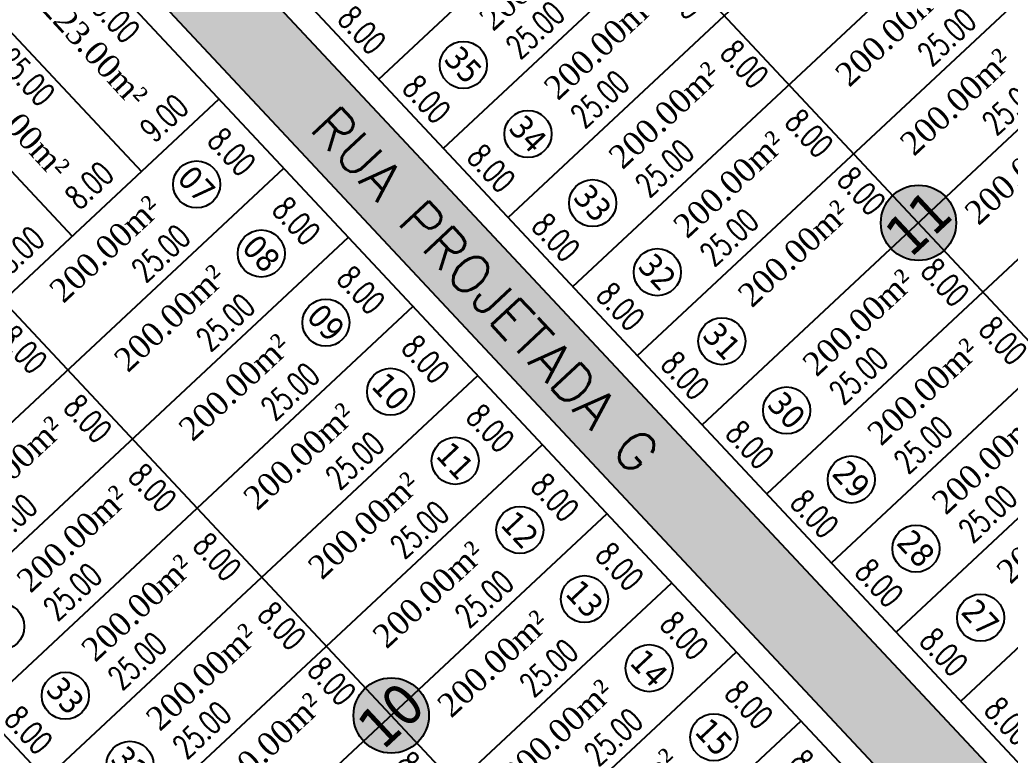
# Model space of a CAD drawing. Header units: metres. Extents: x 437145 to 438174, y 9614495 to 9615043.
# Drawn here: x 437497.6 to 437581.3, y 9614862.6 to 9614924.8 of the extents above; entities that cross this region are included whole.
import ezdxf

# ---------------------------------------------------------------- set-up
doc = ezdxf.new("R2010")
doc.units = ezdxf.units.M
doc.header["$PDMODE"] = 35
doc.header["$PDSIZE"] = 0.1
for name, color, linetype in [('ADUTORA', 90, 'Continuous'), ('COTAS', 10, 'Continuous'), ('Layer3', 1, 'Continuous'), ('M_FIO', 32, 'Continuous'), ('ÁREA', 7, 'Continuous')]:
    doc.layers.add(name, color=color, linetype=linetype)
doc.styles.add('COTAS', font='romans.shx', dxfattribs={"width": 0.7})
doc.styles.add('symplex', font='simplex.shx', dxfattribs={"bigfont": 'bigfont.shx'})
doc.styles.add('tahoma', font='tahoma.ttf')
doc.styles.add('ÁREA', font='times.ttf', dxfattribs={"height": 2})
doc.dimstyles.new('C-75', dxfattribs={"dimtxt": 2, "dimasz": 0.2, "dimexe": 0, "dimexo": 0, "dimgap": 1, "dimtad": 0, "dimzin": 4, "dimdsep": 46, "dimtxsty": 'COTAS', "dimblk1": 'BOL-COT', "dimblk2": 'BOL-COT', "dimsah": 1, "dimcen": 0.1, "dimse1": 1, "dimse2": 1, "dimsd1": 1, "dimsd2": 1, "dimclrd": 8, "dimclre": 256, "dimaunit": 1, "dimadec": 3, "dimazin": 0, "dimtfac": 0.5, "dimtix": 1, "dimtmove": 0, "dimatfit": 3, "dimldrblk": 'BOL-COT', "dimfxl": 1, "dimtolj": 1, "dimtzin": 0, "dimarcsym": 0})

# ---------------------------------------------------------------- blocks, each defined once
blk = doc.blocks.new('*D648')
at = {"layer": 'Defpoints', "color": 0, "transparency": 16777216}
for p in [(2776.274, 1127.715), (2768.274, 1125.555), (2776.274, 1125.555)]:
    blk.add_point(p, dxfattribs=at)
at = {"layer": 'Layer3', "transparency": 16777216, "insert": (2772.274, 1127.715), "char_height": 2, "attachment_point": 5, "rotation": 0.00178, "style": 'COTAS'}
blk.add_mtext('\\A1;8.00', dxfattribs=at)
blk = doc.blocks.new('BOL-COT')
at = {"layer": 'COTAS'}
for p, q in [((-2, 0), (2, 0)), ((0, -3), (0, 3))]:
    blk.add_line(p, q, dxfattribs=at)
blk.add_circle((0, 0), 0.4, dxfattribs=at)
blk = doc.blocks.new('*D650')
at = {"layer": 'Defpoints', "color": 0, "transparency": 16777216}
for p in [(2776.273, 1150.555), (2774.643, 1125.555), (2776.274, 1125.555)]:
    blk.add_point(p, dxfattribs=at)
at = {"layer": 'Layer3', "transparency": 16777216, "insert": (2774.643, 1138.055), "char_height": 2, "attachment_point": 5, "rotation": 270.00204, "style": 'COTAS'}
blk.add_mtext('\\A1;25.00', dxfattribs=at)
blk = doc.blocks.new('*D651')
at = {"layer": 'Defpoints', "color": 0, "transparency": 16777216}
for p in [(2784.274, 1127.716), (2776.274, 1125.555), (2784.274, 1125.555)]:
    blk.add_point(p, dxfattribs=at)
at = {"layer": 'Layer3', "transparency": 16777216, "insert": (2780.274, 1127.715), "char_height": 2, "attachment_point": 5, "rotation": 0.00178, "style": 'COTAS'}
blk.add_mtext('\\A1;8.00', dxfattribs=at)
blk = doc.blocks.new('*D653')
at = {"layer": 'Defpoints', "color": 0, "transparency": 16777216}
for p in [(2784.273, 1150.555), (2782.643, 1125.555), (2784.274, 1125.555)]:
    blk.add_point(p, dxfattribs=at)
at = {"layer": 'Layer3', "transparency": 16777216, "insert": (2782.643, 1138.055), "char_height": 2, "attachment_point": 5, "rotation": 270.00204, "style": 'COTAS'}
blk.add_mtext('\\A1;25.00', dxfattribs=at)
blk = doc.blocks.new('*D654')
at = {"layer": 'Defpoints', "color": 0, "transparency": 16777216}
for p in [(2793.273, 1148.556), (2791.537, 1125.556), (2793.274, 1125.556)]:
    blk.add_point(p, dxfattribs=at)
at = {"layer": 'Layer3', "transparency": 16777216, "insert": (2791.536, 1137.056), "char_height": 2, "attachment_point": 5, "rotation": 270.00204, "style": 'COTAS'}
blk.add_mtext('\\A1;23.00', dxfattribs=at)
blk = doc.blocks.new('*D656')
at = {"layer": 'Defpoints', "color": 0, "transparency": 16777216}
for p in [(2784.274, 1127.556), (2784.274, 1125.555), (2793.274, 1125.556)]:
    blk.add_point(p, dxfattribs=at)
at = {"layer": 'Layer3', "transparency": 16777216, "insert": (2788.774, 1127.556), "char_height": 2, "attachment_point": 5, "rotation": 0.00203, "style": 'COTAS'}
blk.add_mtext('\\A1;9.00', dxfattribs=at)
blk = doc.blocks.new('*D657')
at = {"layer": 'Defpoints', "color": 0, "transparency": 16777216}
for p in [(2793.274, 1125.556), (2790.994, 1117.556), (2793.274, 1117.556)]:
    blk.add_point(p, dxfattribs=at)
at = {"layer": 'Layer3', "transparency": 16777216, "insert": (2790.994, 1121.556), "char_height": 2, "attachment_point": 5, "rotation": 270.00204, "style": 'COTAS'}
blk.add_mtext('\\A1;8.00', dxfattribs=at)
blk = doc.blocks.new('*D658')
at = {"layer": 'Defpoints', "color": 0, "transparency": 16777216}
for p in [(2768.274, 1119.399), (2768.274, 1117.555), (2793.274, 1117.556)]:
    blk.add_point(p, dxfattribs=at)
at = {"layer": 'Layer3', "transparency": 16777216, "insert": (2780.774, 1119.399), "char_height": 2, "attachment_point": 5, "rotation": 0.00204, "style": 'COTAS'}
blk.add_mtext('\\A1;25.00', dxfattribs=at)
blk = doc.blocks.new('*D660')
at = {"layer": 'Defpoints', "color": 0, "transparency": 16777216}
for p in [(2764.177, 1125.377), (2764.177, 1117.377), (2766.708, 1117.377)]:
    blk.add_point(p, dxfattribs=at)
at = {"layer": 'Layer3', "transparency": 16777216, "insert": (2766.708, 1121.377), "char_height": 2, "attachment_point": 5, "rotation": 270.00204, "style": 'COTAS'}
blk.add_mtext('\\A1;8.00', dxfattribs=at)
blk = doc.blocks.new('*D661')
at = {"layer": 'Defpoints', "color": 0, "transparency": 16777216}
for p in [(2768.273, 1119.59), (2743.274, 1117.545), (2768.274, 1117.555)]:
    blk.add_point(p, dxfattribs=at)
at = {"layer": 'Layer3', "transparency": 16777216, "insert": (2755.773, 1119.585), "char_height": 2, "attachment_point": 5, "rotation": 0.02224, "style": 'COTAS'}
blk.add_mtext('\\A1;25.00', dxfattribs=at)
blk = doc.blocks.new('*D662')
at = {"layer": 'Defpoints', "color": 0, "transparency": 16777216}
for p in [(2793.274, 1117.556), (2790.994, 1109.556), (2793.274, 1109.556)]:
    blk.add_point(p, dxfattribs=at)
at = {"layer": 'Layer3', "transparency": 16777216, "insert": (2790.994, 1113.556), "char_height": 2, "attachment_point": 5, "rotation": 270.00204, "style": 'COTAS'}
blk.add_mtext('\\A1;8.00', dxfattribs=at)
blk = doc.blocks.new('*D663')
at = {"layer": 'Defpoints', "color": 0, "transparency": 16777216}
for p in [(2768.274, 1111.399), (2768.274, 1109.555), (2793.274, 1109.556)]:
    blk.add_point(p, dxfattribs=at)
at = {"layer": 'Layer3', "transparency": 16777216, "insert": (2780.774, 1111.399), "char_height": 2, "attachment_point": 5, "rotation": 0.00204, "style": 'COTAS'}
blk.add_mtext('\\A1;25.00', dxfattribs=at)
blk = doc.blocks.new('*D665')
at = {"layer": 'Defpoints', "color": 0, "transparency": 16777216}
for p in [(2764.177, 1117.377), (2764.177, 1109.377), (2766.708, 1109.377)]:
    blk.add_point(p, dxfattribs=at)
at = {"layer": 'Layer3', "transparency": 16777216, "insert": (2766.708, 1113.377), "char_height": 2, "attachment_point": 5, "rotation": 270.00204, "style": 'COTAS'}
blk.add_mtext('\\A1;8.00', dxfattribs=at)
blk = doc.blocks.new('*D666')
at = {"layer": 'Defpoints', "color": 0, "transparency": 16777216}
for p in [(2768.273, 1111.59), (2743.274, 1109.545), (2768.274, 1109.555)]:
    blk.add_point(p, dxfattribs=at)
at = {"layer": 'Layer3', "transparency": 16777216, "insert": (2755.773, 1111.585), "char_height": 2, "attachment_point": 5, "rotation": 0.02224, "style": 'COTAS'}
blk.add_mtext('\\A1;25.00', dxfattribs=at)
blk = doc.blocks.new('*D667')
at = {"layer": 'Defpoints', "color": 0, "transparency": 16777216}
for p in [(2793.274, 1109.556), (2790.995, 1101.556), (2793.274, 1101.556)]:
    blk.add_point(p, dxfattribs=at)
at = {"layer": 'Layer3', "transparency": 16777216, "insert": (2790.995, 1105.556), "char_height": 2, "attachment_point": 5, "rotation": 270.00204, "style": 'COTAS'}
blk.add_mtext('\\A1;8.00', dxfattribs=at)
blk = doc.blocks.new('*D668')
at = {"layer": 'Defpoints', "color": 0, "transparency": 16777216}
for p in [(2768.274, 1103.399), (2768.274, 1101.555), (2793.274, 1101.556)]:
    blk.add_point(p, dxfattribs=at)
at = {"layer": 'Layer3', "transparency": 16777216, "insert": (2780.774, 1103.399), "char_height": 2, "attachment_point": 5, "rotation": 0.00204, "style": 'COTAS'}
blk.add_mtext('\\A1;25.00', dxfattribs=at)
blk = doc.blocks.new('*D670')
at = {"layer": 'Defpoints', "color": 0, "transparency": 16777216}
for p in [(2764.177, 1109.377), (2764.178, 1101.377), (2766.708, 1101.377)]:
    blk.add_point(p, dxfattribs=at)
at = {"layer": 'Layer3', "transparency": 16777216, "insert": (2766.708, 1105.377), "char_height": 2, "attachment_point": 5, "rotation": 270.00204, "style": 'COTAS'}
blk.add_mtext('\\A1;8.00', dxfattribs=at)
blk = doc.blocks.new('*D671')
at = {"layer": 'Defpoints', "color": 0, "transparency": 16777216}
for p in [(2768.274, 1103.59), (2743.274, 1101.545), (2768.274, 1101.555)]:
    blk.add_point(p, dxfattribs=at)
at = {"layer": 'Layer3', "transparency": 16777216, "insert": (2755.774, 1103.585), "char_height": 2, "attachment_point": 5, "rotation": 0.02224, "style": 'COTAS'}
blk.add_mtext('\\A1;25.00', dxfattribs=at)
blk = doc.blocks.new('*D672')
at = {"layer": 'Defpoints', "color": 0, "transparency": 16777216}
for p in [(2793.274, 1101.556), (2790.995, 1093.556), (2793.275, 1093.556)]:
    blk.add_point(p, dxfattribs=at)
at = {"layer": 'Layer3', "transparency": 16777216, "insert": (2790.995, 1097.556), "char_height": 2, "attachment_point": 5, "rotation": 270.00204, "style": 'COTAS'}
blk.add_mtext('\\A1;8.00', dxfattribs=at)
blk = doc.blocks.new('*D673')
at = {"layer": 'Defpoints', "color": 0, "transparency": 16777216}
for p in [(2768.275, 1095.399), (2768.275, 1093.555), (2793.275, 1093.556)]:
    blk.add_point(p, dxfattribs=at)
at = {"layer": 'Layer3', "transparency": 16777216, "insert": (2780.775, 1095.399), "char_height": 2, "attachment_point": 5, "rotation": 0.00204, "style": 'COTAS'}
blk.add_mtext('\\A1;25.00', dxfattribs=at)
blk = doc.blocks.new('*D674')
at = {"layer": 'Defpoints', "color": 0, "transparency": 16777216}
for p in [(2743.274, 1101.554), (2743.275, 1093.554), (2745.067, 1093.554)]:
    blk.add_point(p, dxfattribs=at)
at = {"layer": 'Layer3', "transparency": 16777216, "insert": (2745.067, 1097.554), "char_height": 2, "attachment_point": 5, "rotation": 270.00204, "style": 'COTAS'}
blk.add_mtext('\\A1;8.00', dxfattribs=at)
blk = doc.blocks.new('*D675')
at = {"layer": 'Defpoints', "color": 0, "transparency": 16777216}
for p in [(2764.178, 1101.377), (2764.178, 1093.377), (2766.709, 1093.377)]:
    blk.add_point(p, dxfattribs=at)
at = {"layer": 'Layer3', "transparency": 16777216, "insert": (2766.708, 1097.377), "char_height": 2, "attachment_point": 5, "rotation": 270.00204, "style": 'COTAS'}
blk.add_mtext('\\A1;8.00', dxfattribs=at)
blk = doc.blocks.new('*D676')
at = {"layer": 'Defpoints', "color": 0, "transparency": 16777216}
for p in [(2768.274, 1095.59), (2743.275, 1093.545), (2768.275, 1093.555)]:
    blk.add_point(p, dxfattribs=at)
at = {"layer": 'Layer3', "transparency": 16777216, "insert": (2755.774, 1095.585), "char_height": 2, "attachment_point": 5, "rotation": 0.02224, "style": 'COTAS'}
blk.add_mtext('\\A1;25.00', dxfattribs=at)
blk = doc.blocks.new('*D677')
at = {"layer": 'Defpoints', "color": 0, "transparency": 16777216}
for p in [(2793.275, 1093.556), (2790.995, 1085.556), (2793.275, 1085.556)]:
    blk.add_point(p, dxfattribs=at)
at = {"layer": 'Layer3', "transparency": 16777216, "insert": (2790.995, 1089.556), "char_height": 2, "attachment_point": 5, "rotation": 270.00204, "style": 'COTAS'}
blk.add_mtext('\\A1;8.00', dxfattribs=at)
blk = doc.blocks.new('*D678')
at = {"layer": 'Defpoints', "color": 0, "transparency": 16777216}
for p in [(2768.275, 1087.399), (2768.275, 1085.555), (2793.275, 1085.556)]:
    blk.add_point(p, dxfattribs=at)
at = {"layer": 'Layer3', "transparency": 16777216, "insert": (2780.775, 1087.399), "char_height": 2, "attachment_point": 5, "rotation": 0.00204, "style": 'COTAS'}
blk.add_mtext('\\A1;25.00', dxfattribs=at)
blk = doc.blocks.new('*D680')
at = {"layer": 'Defpoints', "color": 0, "transparency": 16777216}
for p in [(2764.178, 1093.377), (2764.178, 1085.377), (2766.709, 1085.377)]:
    blk.add_point(p, dxfattribs=at)
at = {"layer": 'Layer3', "transparency": 16777216, "insert": (2766.709, 1089.377), "char_height": 2, "attachment_point": 5, "rotation": 270.00204, "style": 'COTAS'}
blk.add_mtext('\\A1;8.00', dxfattribs=at)
blk = doc.blocks.new('*D681')
at = {"layer": 'Defpoints', "color": 0, "transparency": 16777216}
for p in [(2768.274, 1087.59), (2743.275, 1085.545), (2768.275, 1085.555)]:
    blk.add_point(p, dxfattribs=at)
at = {"layer": 'Layer3', "transparency": 16777216, "insert": (2755.774, 1087.585), "char_height": 2, "attachment_point": 5, "rotation": 0.02224, "style": 'COTAS'}
blk.add_mtext('\\A1;25.00', dxfattribs=at)
blk = doc.blocks.new('*D682')
at = {"layer": 'Defpoints', "color": 0, "transparency": 16777216}
for p in [(2793.275, 1085.556), (2790.996, 1077.556), (2793.275, 1077.556)]:
    blk.add_point(p, dxfattribs=at)
at = {"layer": 'Layer3', "transparency": 16777216, "insert": (2790.995, 1081.556), "char_height": 2, "attachment_point": 5, "rotation": 270.00204, "style": 'COTAS'}
blk.add_mtext('\\A1;8.00', dxfattribs=at)
blk = doc.blocks.new('*D683')
at = {"layer": 'Defpoints', "color": 0, "transparency": 16777216}
for p in [(2768.275, 1079.399), (2768.275, 1077.555), (2793.275, 1077.556)]:
    blk.add_point(p, dxfattribs=at)
at = {"layer": 'Layer3', "transparency": 16777216, "insert": (2780.775, 1079.399), "char_height": 2, "attachment_point": 5, "rotation": 0.00204, "style": 'COTAS'}
blk.add_mtext('\\A1;25.00', dxfattribs=at)
blk = doc.blocks.new('*D684')
at = {"layer": 'Defpoints', "color": 0, "transparency": 16777216}
for p in [(2764.073, 1087.07), (2764.073, 1079.07), (2766.604, 1079.07)]:
    blk.add_point(p, dxfattribs=at)
at = {"layer": 'Layer3', "transparency": 16777216, "insert": (2766.604, 1083.07), "char_height": 2, "attachment_point": 5, "rotation": 270.00204, "style": 'COTAS'}
blk.add_mtext('\\A1;8.00', dxfattribs=at)
blk = doc.blocks.new('*D685')
at = {"layer": 'Defpoints', "color": 0, "transparency": 16777216}
for p in [(2793.275, 1077.556), (2790.996, 1069.556), (2793.276, 1069.556)]:
    blk.add_point(p, dxfattribs=at)
at = {"layer": 'Layer3', "transparency": 16777216, "insert": (2790.996, 1073.556), "char_height": 2, "attachment_point": 5, "rotation": 270.00204, "style": 'COTAS'}
blk.add_mtext('\\A1;8.00', dxfattribs=at)
blk = doc.blocks.new('*D686')
at = {"layer": 'Defpoints', "color": 0, "transparency": 16777216}
for p in [(2768.276, 1071.399), (2768.276, 1069.555), (2793.276, 1069.556)]:
    blk.add_point(p, dxfattribs=at)
at = {"layer": 'Layer3', "transparency": 16777216, "insert": (2780.776, 1071.399), "char_height": 2, "attachment_point": 5, "rotation": 0.00204, "style": 'COTAS'}
blk.add_mtext('\\A1;25.00', dxfattribs=at)
blk = doc.blocks.new('*D688')
at = {"layer": 'Defpoints', "color": 0, "transparency": 16777216}
for p in [(2764.05, 1076.185), (2764.051, 1068.185), (2766.581, 1068.185)]:
    blk.add_point(p, dxfattribs=at)
at = {"layer": 'Layer3', "transparency": 16777216, "insert": (2766.581, 1072.185), "char_height": 2, "attachment_point": 5, "rotation": 270.00204, "style": 'COTAS'}
blk.add_mtext('\\A1;8.00', dxfattribs=at)
blk = doc.blocks.new('*D690')
at = {"layer": 'Defpoints', "color": 0, "transparency": 16777216}
for p in [(2793.276, 1069.556), (2790.996, 1061.556), (2793.276, 1061.556)]:
    blk.add_point(p, dxfattribs=at)
at = {"layer": 'Layer3', "transparency": 16777216, "insert": (2790.996, 1065.556), "char_height": 2, "attachment_point": 5, "rotation": 270.00204, "style": 'COTAS'}
blk.add_mtext('\\A1;8.00', dxfattribs=at)
blk = doc.blocks.new('*D691')
at = {"layer": 'Defpoints', "color": 0, "transparency": 16777216}
for p in [(2768.276, 1063.399), (2768.276, 1061.555), (2793.276, 1061.556)]:
    blk.add_point(p, dxfattribs=at)
at = {"layer": 'Layer3', "transparency": 16777216, "insert": (2780.776, 1063.399), "char_height": 2, "attachment_point": 5, "rotation": 0.00204, "style": 'COTAS'}
blk.add_mtext('\\A1;25.00', dxfattribs=at)
blk = doc.blocks.new('*D695')
at = {"layer": 'Defpoints', "color": 0, "transparency": 16777216}
for p in [(2793.276, 1061.556), (2790.996, 1053.556), (2793.276, 1053.556)]:
    blk.add_point(p, dxfattribs=at)
at = {"layer": 'Layer3', "transparency": 16777216, "insert": (2790.996, 1057.556), "char_height": 2, "attachment_point": 5, "rotation": 270.00204, "style": 'COTAS'}
blk.add_mtext('\\A1;8.00', dxfattribs=at)
blk = doc.blocks.new('*D696')
at = {"layer": 'Defpoints', "color": 0, "transparency": 16777216}
for p in [(2768.276, 1055.399), (2768.276, 1053.555), (2793.276, 1053.556)]:
    blk.add_point(p, dxfattribs=at)
at = {"layer": 'Layer3', "transparency": 16777216, "insert": (2780.776, 1055.399), "char_height": 2, "attachment_point": 5, "rotation": 0.00204, "style": 'COTAS'}
blk.add_mtext('\\A1;25.00', dxfattribs=at)
blk = doc.blocks.new('*D700')
at = {"layer": 'Defpoints', "color": 0, "transparency": 16777216}
for p in [(2793.276, 1053.556), (2790.997, 1045.556), (2793.276, 1045.556)]:
    blk.add_point(p, dxfattribs=at)
at = {"layer": 'Layer3', "transparency": 16777216, "insert": (2790.997, 1049.556), "char_height": 2, "attachment_point": 5, "rotation": 270.00204, "style": 'COTAS'}
blk.add_mtext('\\A1;8.00', dxfattribs=at)
blk = doc.blocks.new('*D750')
at = {"layer": 'Defpoints', "color": 0, "transparency": 16777216}
for p in [(2804.274, 1125.556), (2804.274, 1117.556), (2806.066, 1117.556)]:
    blk.add_point(p, dxfattribs=at)
at = {"layer": 'Layer3', "transparency": 16777216, "insert": (2806.066, 1121.556), "char_height": 2, "attachment_point": 5, "rotation": 270.00204, "style": 'COTAS'}
blk.add_mtext('\\A1;8.00', dxfattribs=at)
blk = doc.blocks.new('*D752')
at = {"layer": 'Defpoints', "color": 0, "transparency": 16777216}
for p in [(2829.273, 1119.592), (2804.274, 1117.547), (2829.274, 1117.557)]:
    blk.add_point(p, dxfattribs=at)
at = {"layer": 'Layer3', "transparency": 16777216, "insert": (2816.773, 1119.587), "char_height": 2, "attachment_point": 5, "rotation": 0.02224, "style": 'COTAS'}
blk.add_mtext('\\A1;25.00', dxfattribs=at)
blk = doc.blocks.new('*D755')
at = {"layer": 'Defpoints', "color": 0, "transparency": 16777216}
for p in [(2804.274, 1117.556), (2804.274, 1109.556), (2806.066, 1109.556)]:
    blk.add_point(p, dxfattribs=at)
at = {"layer": 'Layer3', "transparency": 16777216, "insert": (2806.066, 1113.556), "char_height": 2, "attachment_point": 5, "rotation": 270.00204, "style": 'COTAS'}
blk.add_mtext('\\A1;8.00', dxfattribs=at)
blk = doc.blocks.new('*D757')
at = {"layer": 'Defpoints', "color": 0, "transparency": 16777216}
for p in [(2829.273, 1111.592), (2804.274, 1109.547), (2829.274, 1109.557)]:
    blk.add_point(p, dxfattribs=at)
at = {"layer": 'Layer3', "transparency": 16777216, "insert": (2816.773, 1111.587), "char_height": 2, "attachment_point": 5, "rotation": 0.02224, "style": 'COTAS'}
blk.add_mtext('\\A1;25.00', dxfattribs=at)
blk = doc.blocks.new('*D760')
at = {"layer": 'Defpoints', "color": 0, "transparency": 16777216}
for p in [(2804.274, 1109.556), (2804.274, 1101.556), (2806.067, 1101.556)]:
    blk.add_point(p, dxfattribs=at)
at = {"layer": 'Layer3', "transparency": 16777216, "insert": (2806.066, 1105.556), "char_height": 2, "attachment_point": 5, "rotation": 270.00204, "style": 'COTAS'}
blk.add_mtext('\\A1;8.00', dxfattribs=at)
blk = doc.blocks.new('*D761')
at = {"layer": 'Defpoints', "color": 0, "transparency": 16777216}
for p in [(2825.177, 1109.379), (2825.178, 1101.379), (2827.708, 1101.379)]:
    blk.add_point(p, dxfattribs=at)
at = {"layer": 'Layer3', "transparency": 16777216, "insert": (2827.708, 1105.379), "char_height": 2, "attachment_point": 5, "rotation": 270.00204, "style": 'COTAS'}
blk.add_mtext('\\A1;8.00', dxfattribs=at)
blk = doc.blocks.new('*D762')
at = {"layer": 'Defpoints', "color": 0, "transparency": 16777216}
for p in [(2829.274, 1103.592), (2804.274, 1101.547), (2829.274, 1101.557)]:
    blk.add_point(p, dxfattribs=at)
at = {"layer": 'Layer3', "transparency": 16777216, "insert": (2816.774, 1103.587), "char_height": 2, "attachment_point": 5, "rotation": 0.02224, "style": 'COTAS'}
blk.add_mtext('\\A1;25.00', dxfattribs=at)
blk = doc.blocks.new('*D764')
at = {"layer": 'Defpoints', "color": 0, "transparency": 16777216}
for p in [(2829.275, 1095.401), (2829.275, 1093.557), (2854.275, 1093.558)]:
    blk.add_point(p, dxfattribs=at)
at = {"layer": 'Layer3', "transparency": 16777216, "insert": (2841.775, 1095.401), "char_height": 2, "attachment_point": 5, "rotation": 0.00204, "style": 'COTAS'}
blk.add_mtext('\\A1;25.00', dxfattribs=at)
blk = doc.blocks.new('*D765')
at = {"layer": 'Defpoints', "color": 0, "transparency": 16777216}
for p in [(2804.274, 1101.556), (2804.275, 1093.556), (2806.067, 1093.556)]:
    blk.add_point(p, dxfattribs=at)
at = {"layer": 'Layer3', "transparency": 16777216, "insert": (2806.067, 1097.556), "char_height": 2, "attachment_point": 5, "rotation": 270.00204, "style": 'COTAS'}
blk.add_mtext('\\A1;8.00', dxfattribs=at)
blk = doc.blocks.new('*D766')
at = {"layer": 'Defpoints', "color": 0, "transparency": 16777216}
for p in [(2825.178, 1101.379), (2825.178, 1093.379), (2827.709, 1093.379)]:
    blk.add_point(p, dxfattribs=at)
at = {"layer": 'Layer3', "transparency": 16777216, "insert": (2827.708, 1097.379), "char_height": 2, "attachment_point": 5, "rotation": 270.00204, "style": 'COTAS'}
blk.add_mtext('\\A1;8.00', dxfattribs=at)
blk = doc.blocks.new('*D767')
at = {"layer": 'Defpoints', "color": 0, "transparency": 16777216}
for p in [(2829.274, 1095.592), (2804.275, 1093.547), (2829.275, 1093.557)]:
    blk.add_point(p, dxfattribs=at)
at = {"layer": 'Layer3', "transparency": 16777216, "insert": (2816.774, 1095.587), "char_height": 2, "attachment_point": 5, "rotation": 0.02224, "style": 'COTAS'}
blk.add_mtext('\\A1;25.00', dxfattribs=at)
blk = doc.blocks.new('*D769')
at = {"layer": 'Defpoints', "color": 0, "transparency": 16777216}
for p in [(2829.275, 1087.401), (2829.275, 1085.557), (2854.275, 1085.558)]:
    blk.add_point(p, dxfattribs=at)
at = {"layer": 'Layer3', "transparency": 16777216, "insert": (2841.775, 1087.401), "char_height": 2, "attachment_point": 5, "rotation": 0.00204, "style": 'COTAS'}
blk.add_mtext('\\A1;25.00', dxfattribs=at)
blk = doc.blocks.new('*D770')
at = {"layer": 'Defpoints', "color": 0, "transparency": 16777216}
for p in [(2804.275, 1093.556), (2804.275, 1085.556), (2806.067, 1085.556)]:
    blk.add_point(p, dxfattribs=at)
at = {"layer": 'Layer3', "transparency": 16777216, "insert": (2806.067, 1089.556), "char_height": 2, "attachment_point": 5, "rotation": 270.00204, "style": 'COTAS'}
blk.add_mtext('\\A1;8.00', dxfattribs=at)
blk = doc.blocks.new('*D771')
at = {"layer": 'Defpoints', "color": 0, "transparency": 16777216}
for p in [(2825.178, 1093.379), (2825.178, 1085.379), (2827.709, 1085.379)]:
    blk.add_point(p, dxfattribs=at)
at = {"layer": 'Layer3', "transparency": 16777216, "insert": (2827.709, 1089.379), "char_height": 2, "attachment_point": 5, "rotation": 270.00204, "style": 'COTAS'}
blk.add_mtext('\\A1;8.00', dxfattribs=at)
blk = doc.blocks.new('*D772')
at = {"layer": 'Defpoints', "color": 0, "transparency": 16777216}
for p in [(2829.274, 1087.592), (2804.275, 1085.547), (2829.275, 1085.557)]:
    blk.add_point(p, dxfattribs=at)
at = {"layer": 'Layer3', "transparency": 16777216, "insert": (2816.774, 1087.587), "char_height": 2, "attachment_point": 5, "rotation": 0.02224, "style": 'COTAS'}
blk.add_mtext('\\A1;25.00', dxfattribs=at)
blk = doc.blocks.new('*D774')
at = {"layer": 'Defpoints', "color": 0, "transparency": 16777216}
for p in [(2829.275, 1079.401), (2829.275, 1077.557), (2854.275, 1077.558)]:
    blk.add_point(p, dxfattribs=at)
at = {"layer": 'Layer3', "transparency": 16777216, "insert": (2841.775, 1079.401), "char_height": 2, "attachment_point": 5, "rotation": 0.00204, "style": 'COTAS'}
blk.add_mtext('\\A1;25.00', dxfattribs=at)
blk = doc.blocks.new('*D775')
at = {"layer": 'Defpoints', "color": 0, "transparency": 16777216}
for p in [(2825.084, 1086.793), (2825.085, 1078.793), (2827.615, 1078.793)]:
    blk.add_point(p, dxfattribs=at)
at = {"layer": 'Layer3', "transparency": 16777216, "insert": (2827.615, 1082.793), "char_height": 2, "attachment_point": 5, "rotation": 270.00204, "style": 'COTAS'}
blk.add_mtext('\\A1;8.00', dxfattribs=at)
blk = doc.blocks.new('*D777')
at = {"layer": 'Defpoints', "color": 0, "transparency": 16777216}
for p in [(2829.276, 1071.401), (2829.276, 1069.557), (2854.276, 1069.558)]:
    blk.add_point(p, dxfattribs=at)
at = {"layer": 'Layer3', "transparency": 16777216, "insert": (2841.776, 1071.401), "char_height": 2, "attachment_point": 5, "rotation": 0.00204, "style": 'COTAS'}
blk.add_mtext('\\A1;25.00', dxfattribs=at)
blk = doc.blocks.new('*D778')
at = {"layer": 'Defpoints', "color": 0, "transparency": 16777216}
for p in [(2804.275, 1077.556), (2804.276, 1069.556), (2806.068, 1069.556)]:
    blk.add_point(p, dxfattribs=at)
at = {"layer": 'Layer3', "transparency": 16777216, "insert": (2806.068, 1073.556), "char_height": 2, "attachment_point": 5, "rotation": 270.00204, "style": 'COTAS'}
blk.add_mtext('\\A1;8.00', dxfattribs=at)
blk = doc.blocks.new('*D779')
at = {"layer": 'Defpoints', "color": 0, "transparency": 16777216}
for p in [(2824.961, 1076.327), (2824.962, 1068.327), (2827.492, 1068.327)]:
    blk.add_point(p, dxfattribs=at)
at = {"layer": 'Layer3', "transparency": 16777216, "insert": (2827.492, 1072.327), "char_height": 2, "attachment_point": 5, "rotation": 270.00204, "style": 'COTAS'}
blk.add_mtext('\\A1;8.00', dxfattribs=at)
blk = doc.blocks.new('*D780')
at = {"layer": 'Defpoints', "color": 0, "transparency": 16777216}
for p in [(2829.275, 1071.592), (2829.276, 1069.557), (2804.276, 1069.547)]:
    blk.add_point(p, dxfattribs=at)
at = {"layer": 'Layer3', "transparency": 16777216, "insert": (2816.775, 1071.587), "char_height": 2, "attachment_point": 5, "rotation": 0.02224, "style": 'COTAS'}
blk.add_mtext('\\A1;25.00', dxfattribs=at)
blk = doc.blocks.new('*D783')
at = {"layer": 'Defpoints', "color": 0, "transparency": 16777216}
for p in [(2804.276, 1069.556), (2804.276, 1061.556), (2806.068, 1061.556)]:
    blk.add_point(p, dxfattribs=at)
at = {"layer": 'Layer3', "transparency": 16777216, "insert": (2806.068, 1065.556), "char_height": 2, "attachment_point": 5, "rotation": 270.00204, "style": 'COTAS'}
blk.add_mtext('\\A1;8.00', dxfattribs=at)
blk = doc.blocks.new('*D784')
at = {"layer": 'Defpoints', "color": 0, "transparency": 16777216}
for p in [(2825.179, 1069.379), (2825.179, 1061.379), (2827.71, 1061.379)]:
    blk.add_point(p, dxfattribs=at)
at = {"layer": 'Layer3', "transparency": 16777216, "insert": (2827.71, 1065.379), "char_height": 2, "attachment_point": 5, "rotation": 270.00204, "style": 'COTAS'}
blk.add_mtext('\\A1;8.00', dxfattribs=at)
blk = doc.blocks.new('*D785')
at = {"layer": 'Defpoints', "color": 0, "transparency": 16777216}
for p in [(2829.275, 1063.592), (2804.276, 1061.547), (2829.276, 1061.557)]:
    blk.add_point(p, dxfattribs=at)
at = {"layer": 'Layer3', "transparency": 16777216, "insert": (2816.775, 1063.587), "char_height": 2, "attachment_point": 5, "rotation": 0.02224, "style": 'COTAS'}
blk.add_mtext('\\A1;25.00', dxfattribs=at)
blk = doc.blocks.new('*D788')
at = {"layer": 'Defpoints', "color": 0, "transparency": 16777216}
for p in [(2804.276, 1061.556), (2804.276, 1053.556), (2806.068, 1053.556)]:
    blk.add_point(p, dxfattribs=at)
at = {"layer": 'Layer3', "transparency": 16777216, "insert": (2806.068, 1057.556), "char_height": 2, "attachment_point": 5, "rotation": 270.00204, "style": 'COTAS'}
blk.add_mtext('\\A1;8.00', dxfattribs=at)
blk = doc.blocks.new('*D790')
at = {"layer": 'Defpoints', "color": 0, "transparency": 16777216}
for p in [(2829.275, 1055.592), (2804.276, 1053.547), (2829.276, 1053.557)]:
    blk.add_point(p, dxfattribs=at)
at = {"layer": 'Layer3', "transparency": 16777216, "insert": (2816.775, 1055.587), "char_height": 2, "attachment_point": 5, "rotation": 0.02224, "style": 'COTAS'}
blk.add_mtext('\\A1;25.00', dxfattribs=at)
blk = doc.blocks.new('*D793')
at = {"layer": 'Defpoints', "color": 0, "transparency": 16777216}
for p in [(2804.276, 1053.556), (2804.276, 1045.556), (2806.069, 1045.556)]:
    blk.add_point(p, dxfattribs=at)
at = {"layer": 'Layer3', "transparency": 16777216, "insert": (2806.068, 1049.556), "char_height": 2, "attachment_point": 5, "rotation": 270.00204, "style": 'COTAS'}
blk.add_mtext('\\A1;8.00', dxfattribs=at)
blk = doc.blocks.new('*D795')
at = {"layer": 'Defpoints', "color": 0, "transparency": 16777216}
for p in [(2829.276, 1047.592), (2804.276, 1045.547), (2829.276, 1045.557)]:
    blk.add_point(p, dxfattribs=at)
at = {"layer": 'Layer3', "transparency": 16777216, "insert": (2816.776, 1047.587), "char_height": 2, "attachment_point": 5, "rotation": 0.02224, "style": 'COTAS'}
blk.add_mtext('\\A1;25.00', dxfattribs=at)
blk = doc.blocks.new('*D798')
at = {"layer": 'Defpoints', "color": 0, "transparency": 16777216}
for p in [(2804.276, 1045.556), (2804.277, 1037.556), (2806.069, 1037.556)]:
    blk.add_point(p, dxfattribs=at)
at = {"layer": 'Layer3', "transparency": 16777216, "insert": (2806.069, 1041.556), "char_height": 2, "attachment_point": 5, "rotation": 270.00204, "style": 'COTAS'}
blk.add_mtext('\\A1;8.00', dxfattribs=at)
blk = doc.blocks.new('*D800')
at = {"layer": 'Defpoints', "color": 0, "transparency": 16777216}
for p in [(2829.276, 1039.592), (2804.277, 1037.547), (2829.277, 1037.557)]:
    blk.add_point(p, dxfattribs=at)
at = {"layer": 'Layer3', "transparency": 16777216, "insert": (2816.776, 1039.587), "char_height": 2, "attachment_point": 5, "rotation": 0.02224, "style": 'COTAS'}
blk.add_mtext('\\A1;25.00', dxfattribs=at)
blk = doc.blocks.new('*D825')
at = {"layer": 'Defpoints', "color": 0, "transparency": 16777216}
for p in [(2804.275, 1085.565), (2804.275, 1077.565), (2806.067, 1077.565)]:
    blk.add_point(p, dxfattribs=at)
at = {"layer": 'Layer3', "transparency": 16777216, "insert": (2806.067, 1081.565), "char_height": 2, "attachment_point": 5, "rotation": 270.00204, "style": 'COTAS'}
blk.add_mtext('\\A1;8.00', dxfattribs=at)
blk = doc.blocks.new('atutu')
h = blk.add_hatch(color=252)
h.dxf.hatch_style = 1
h.paths.add_polyline_path([(2863.271, 1159.558), (2832.441, 1159.557), (2829.27, 1162.729), (2829.271, 1186.557), (2822.271, 1186.557), (2822.27, 1162.728), (2819.098, 1159.557), (2712.444, 1159.553), (2709.272, 1162.724), (2709.271, 1186.548), (2702.271, 1186.553), (2702.272, 1162.724), (2699.101, 1159.552), (2531.944, 1159.546), (2528.772, 1162.718), (2528.771, 1186.546), (2521.771, 1186.546), (2521.772, 1162.718), (2518.601, 1159.546), (2436.444, 1159.543), (2433.273, 1162.713), (2433.273, 1186.282), (2426.273, 1186.282), (2426.282, 928.758), (2433.282, 928.743), (2433.28, 991.384), (2436.439, 994.543), (2521.437, 994.546), (2521.437, 994.546), (2524.218, 994.546), (2531.218, 994.546), (2534.78, 994.547), (2534.769, 994.547), (2792.107, 994.556), (2795.278, 991.384), (2795.281, 928.756), (2802.281, 928.756), (2802.278, 991.395), (2805.439, 994.556), (2853.118, 994.558), (2856.278, 991.397), (2856.281, 928.758), (2863.271, 928.758)])
h.paths.add_polyline_path([(2612.273, 1149.378), (2612.278, 1004.721), (2609.106, 1001.549), (2561.45, 1001.548), (2558.278, 1004.719), (2558.273, 1149.376), (2561.444, 1152.548), (2609.101, 1152.549)], flags=16)
h.paths.add_polyline_path([(2619.273, 1149.378), (2622.444, 1152.55), (2670.101, 1152.551), (2673.273, 1149.38), (2673.278, 1004.723), (2670.106, 1001.551), (2622.45, 1001.55), (2619.278, 1004.721)], flags=16)
h.paths.add_polyline_path([(2551.273, 1149.376), (2551.278, 1004.719), (2548.106, 1001.547), (2500.45, 1001.545), (2497.278, 1004.717), (2497.273, 1149.374), (2500.444, 1152.545), (2548.101, 1152.547)], flags=16)
h.paths.add_polyline_path([(2680.273, 1149.38), (2683.444, 1152.552), (2731.101, 1152.554), (2734.273, 1149.382), (2734.278, 1004.725), (2731.106, 1001.554), (2683.45, 1001.552), (2680.278, 1004.723)], flags=16)
h.paths.add_polyline_path([(2490.273, 1149.373), (2490.278, 1004.717), (2487.106, 1001.545), (2436.452, 1001.543), (2433.279, 1004.716), (2433.274, 1149.373), (2436.444, 1152.543), (2487.101, 1152.545)], flags=16)
h.paths.add_polyline_path([(2741.273, 1149.382), (2744.444, 1152.554), (2792.101, 1152.556), (2795.273, 1149.384), (2795.278, 1004.727), (2792.106, 1001.556), (2744.45, 1001.554), (2741.278, 1004.725)], flags=16)
h.paths.add_polyline_path([(2802.273, 1149.384), (2805.444, 1152.556), (2853.101, 1152.558), (2856.273, 1149.386), (2856.278, 1004.73), (2853.106, 1001.558), (2805.45, 1001.556), (2802.278, 1004.728)], flags=16)
at = {"layer": 'Layer3'}
h = blk.add_hatch(color=101, dxfattribs=at)
h.dxf.hatch_style = 1
h.set_gradient(color1=(131, 236, 156), color2=(83, 228, 117), one_color=1, tint=0.61)
h.paths.add_polyline_path([(2770.602, 1075.354, 1), (2765.973, 1079.725, 1)])
h = blk.add_hatch(color=101, dxfattribs=at)
h.dxf.hatch_style = 1
h.set_gradient(color1=(131, 236, 156), color2=(83, 228, 117), one_color=1, tint=0.61)
h.paths.add_polyline_path([(2831.602, 1075.357, 1), (2826.973, 1079.727, 1)])
at = {"layer": 'Layer3', "color": 0}
for points in [[(2768.273, 1150.555), (2768.278, 1003.555)], [(2776.273, 1150.555), (2776.274, 1125.555)], [(2784.273, 1150.555), (2784.274, 1125.555)], [(2829.273, 1150.557), (2829.278, 1003.557)], [(2743.278, 1005.554), (2743.273, 1148.554)], [(2793.278, 1005.556), (2793.273, 1148.556)], [(2804.278, 1005.556), (2804.273, 1148.556)], [(2743.274, 1125.554), (2793.274, 1125.556)], [(2743.274, 1117.554), (2793.274, 1117.556)], [(2804.274, 1117.556), (2854.274, 1117.558)], [(2743.274, 1109.554), (2793.274, 1109.556)], [(2804.274, 1109.556), (2854.274, 1109.558)], [(2743.274, 1101.554), (2793.274, 1101.556)], [(2804.274, 1101.556), (2854.274, 1101.558)], [(2743.275, 1093.554), (2793.275, 1093.556)], [(2804.275, 1093.556), (2854.275, 1093.558)], [(2743.275, 1085.554), (2793.275, 1085.556)], [(2804.275, 1085.556), (2854.275, 1085.558)], [(2743.275, 1077.554), (2793.275, 1077.556)], [(2804.275, 1077.556), (2854.275, 1077.558)], [(2743.276, 1069.554), (2793.276, 1069.556)], [(2804.276, 1069.556), (2854.276, 1069.558)], [(2743.276, 1061.554), (2793.276, 1061.556)], [(2804.276, 1061.556), (2854.276, 1061.558)], [(2743.276, 1053.554), (2793.276, 1053.556)], [(2804.276, 1053.556), (2854.276, 1053.558)], [(2804.276, 1045.556), (2854.276, 1045.558)]]:
    blk.add_lwpolyline(points, dxfattribs=at)
for centre, radius in [((2786.944, 1121.576), 1.991), ((2786.944, 1113.576), 1.991), ((2810.313, 1113.559), 1.991), ((2749.314, 1105.566), 1.991), ((2786.944, 1105.576), 1.991), ((2810.314, 1105.568), 1.991), ((2749.314, 1097.566), 1.991), ((2786.945, 1097.576), 1.991), ((2810.314, 1097.568), 1.991), ((2749.314, 1089.566), 1.991), ((2786.945, 1089.576), 1.991), ((2810.314, 1089.568), 1.991), ((2786.945, 1081.576), 1.991), ((2810.314, 1081.577), 1.991), ((2768.288, 1077.54), 3.183), ((2829.288, 1077.542), 3.183), ((2786.945, 1073.576), 1.991), ((2810.315, 1073.568), 1.991), ((2786.946, 1065.576), 1.991), ((2810.315, 1065.568), 1.991), ((2786.946, 1057.576), 1.991), ((2810.315, 1057.568), 1.991), ((2810.316, 1049.568), 1.991)]:
    blk.add_circle(centre, radius, dxfattribs=at)
at = {"layer": 'M_FIO'}
for points in [[(2795.278, 1004.727), (2795.273, 1149.384)], [(2795.278, 1004.727), (2795.273, 1149.384)], [(2802.278, 1004.728), (2802.273, 1149.384)], [(2802.278, 1004.728), (2802.273, 1149.384)]]:
    blk.add_lwpolyline(points, dxfattribs=at)
at = {"layer": 'ADUTORA', "color": 7, "style": 'symplex'}
for s, p in [('AV. CONTORNO LESTE', (2858.101, 1118.543)), ('RUA PROJETADA F', (2737.179, 1118.543)), ('RUA PROJETADA G', (2797.027, 1118.543))]:
    blk.add_text(s, height=3.2843, rotation=270.02567, dxfattribs=at).set_placement(p)
at = {"layer": 'Layer3', "color": 5, "char_height": 2, "attachment_point": 5, "rotation": 270.04973, "style": 'tahoma'}
for s, insert in [('\\A1;07', (2786.944, 1121.576)), ('\\A1;08', (2786.944, 1113.576)), ('\\A1;35', (2810.313, 1113.568)), ('\\A1;09', (2786.944, 1105.576)), ('\\A1;34', (2810.314, 1105.568)), ('\\A1;33', (2749.314, 1097.566)), ('\\A1;33', (2810.314, 1097.568)), ('\\A1;10', (2786.945, 1097.576)), ('\\A1;32', (2749.314, 1089.566)), ('\\A1;11', (2786.945, 1089.576)), ('\\A1;32', (2810.314, 1089.568)), ('\\A1;12', (2786.945, 1081.576)), ('\\A1;31', (2810.314, 1081.577)), ('\\A1;13', (2786.945, 1073.576)), ('\\A1;30', (2810.315, 1073.568)), ('\\A1;14', (2786.946, 1065.576)), ('\\A1;29', (2810.315, 1065.568)), ('\\A1;15', (2786.946, 1057.576)), ('\\A1;28', (2810.315, 1057.568)), ('\\A1;27', (2810.316, 1049.568))]:
    blk.add_mtext(s, dxfattribs=dict(at, insert=insert))
at = {"layer": 'Layer3', "color": 1, "char_height": 3.5, "attachment_point": 5, "rotation": 0.00204, "style": 'tahoma'}
for s, insert in [('\\A1;10', (2768.288, 1077.54)), ('\\A1;11', (2829.288, 1077.542))]:
    blk.add_mtext(s, dxfattribs=dict(at, insert=insert))
at = {"layer": 'ÁREA', "linetype": 'Continuous', "lineweight": -2, "extrusion": (-0.000658808, -0.026227, 0.999656), "style": 'ÁREA'}
for s, p in [('200.00m²', (2748.89, 1210.45, -36.281)), ('223.00m²', (2757.855, 1210.617, -36.285))]:
    blk.add_text(s, height=2, rotation=271, dxfattribs=at).set_placement(p)
at = {"layer": 'ÁREA', "linetype": 'Continuous', "lineweight": -2, "extrusion": (0.026231, -0.000470843, 0.999656), "style": 'ÁREA'}
for p in [(1171.432, -2750.39, 67.628), (1163.087, -2731.79, 67.14), (1163.433, -2750.534, 67.632), (1164.184, -2792.759, 68.74), (1155.088, -2731.934, 67.144), (1155.434, -2750.677, 67.636), (1156.185, -2792.903, 68.744), (1147.09, -2732.078, 67.148), (1147.436, -2750.821, 67.64), (1148.187, -2793.047, 68.748), (1139.091, -2732.222, 67.151), (1139.437, -2750.965, 67.643), (1140.188, -2793.191, 68.752), (1140.534, -2811.934, 69.243), (1131.092, -2732.366, 67.155), (1131.438, -2751.109, 67.647), (1132.189, -2793.335, 68.755), (1132.535, -2812.078, 69.247), (1123.44, -2751.253, 67.651), (1124.19, -2793.479, 68.759), (1124.536, -2812.222, 69.251), (1115.441, -2751.396, 67.655), (1116.192, -2793.622, 68.763), (1107.442, -2751.54, 67.658), (1108.193, -2793.766, 68.767), (1100.194, -2793.91, 68.77)]:
    blk.add_text('200.00m²', height=2, rotation=271, dxfattribs=at).set_placement(p)
at = {"layer": 'Layer3', "color": 0}
for p1, p2, distance, picture, middle in [((2776.273, 1150.555), (2776.274, 1125.555), -1.63, '*D650', (2774.643, 1138.055)), ((2784.273, 1150.555), (2784.274, 1125.555), -1.63, '*D653', (2782.643, 1138.055)), ((2793.273, 1148.556), (2793.274, 1125.556), -1.737, '*D654', (2791.536, 1137.056)), ((2768.274, 1125.555), (2776.274, 1125.555), 2.16, '*D648', (2772.274, 1127.715)), ((2776.274, 1125.555), (2784.274, 1125.555), 2.16, '*D651', (2780.274, 1127.715)), ((2793.274, 1125.556), (2784.274, 1125.555), -2, '*D656', (2788.774, 1127.556)), ((2793.274, 1125.556), (2793.274, 1117.556), -2.28, '*D657', (2790.994, 1121.556)), ((2804.274, 1125.556), (2804.274, 1117.556), 1.792, '*D750', (2806.066, 1121.556)), ((2743.274, 1117.545), (2768.274, 1117.555), 2.035, '*D661', (2755.773, 1119.585)), ((2793.274, 1117.556), (2768.274, 1117.555), -1.844, '*D658', (2780.774, 1119.399)), ((2804.274, 1117.547), (2829.274, 1117.557), 2.035, '*D752', (2816.773, 1119.587)), ((2793.274, 1117.556), (2793.274, 1109.556), -2.28, '*D662', (2790.994, 1113.556)), ((2804.274, 1117.556), (2804.274, 1109.556), 1.792, '*D755', (2806.066, 1113.556)), ((2743.274, 1109.545), (2768.274, 1109.555), 2.035, '*D666', (2755.773, 1111.585)), ((2793.274, 1109.556), (2768.274, 1109.555), -1.844, '*D663', (2780.774, 1111.399)), ((2804.274, 1109.547), (2829.274, 1109.557), 2.035, '*D757', (2816.773, 1111.587)), ((2793.274, 1109.556), (2793.274, 1101.556), -2.28, '*D667', (2790.995, 1105.556)), ((2804.274, 1109.556), (2804.274, 1101.556), 1.792, '*D760', (2806.066, 1105.556)), ((2743.274, 1101.545), (2768.274, 1101.555), 2.035, '*D671', (2755.774, 1103.585)), ((2793.274, 1101.556), (2768.274, 1101.555), -1.844, '*D668', (2780.774, 1103.399)), ((2804.274, 1101.547), (2829.274, 1101.557), 2.035, '*D762', (2816.774, 1103.587)), ((2743.274, 1101.554), (2743.275, 1093.554), 1.792, '*D674', (2745.067, 1097.554)), ((2793.274, 1101.556), (2793.275, 1093.556), -2.28, '*D672', (2790.995, 1097.556)), ((2804.274, 1101.556), (2804.275, 1093.556), 1.792, '*D765', (2806.067, 1097.556)), ((2743.275, 1093.545), (2768.275, 1093.555), 2.035, '*D676', (2755.774, 1095.585)), ((2793.275, 1093.556), (2768.275, 1093.555), -1.844, '*D673', (2780.775, 1095.399)), ((2804.275, 1093.547), (2829.275, 1093.557), 2.035, '*D767', (2816.774, 1095.587)), ((2854.275, 1093.558), (2829.275, 1093.557), -1.844, '*D764', (2841.775, 1095.401)), ((2793.275, 1093.556), (2793.275, 1085.556), -2.28, '*D677', (2790.995, 1089.556)), ((2804.275, 1093.556), (2804.275, 1085.556), 1.792, '*D770', (2806.067, 1089.556)), ((2743.275, 1085.545), (2768.275, 1085.555), 2.035, '*D681', (2755.774, 1087.585)), ((2804.275, 1085.547), (2829.275, 1085.557), 2.035, '*D772', (2816.774, 1087.587)), ((2793.275, 1085.556), (2768.275, 1085.555), -1.844, '*D678', (2780.775, 1087.399)), ((2854.275, 1085.558), (2829.275, 1085.557), -1.844, '*D769', (2841.775, 1087.401)), ((2793.275, 1085.556), (2793.275, 1077.556), -2.28, '*D682', (2790.995, 1081.556)), ((2804.275, 1085.565), (2804.275, 1077.565), 1.792, '*D825', (2806.067, 1081.565)), ((2793.275, 1077.556), (2768.275, 1077.555), -1.844, '*D683', (2780.775, 1079.399)), ((2854.275, 1077.558), (2829.275, 1077.557), -1.844, '*D774', (2841.775, 1079.401)), ((2793.275, 1077.556), (2793.276, 1069.556), -2.28, '*D685', (2790.996, 1073.556)), ((2804.275, 1077.556), (2804.276, 1069.556), 1.792, '*D778', (2806.068, 1073.556)), ((2804.276, 1069.547), (2829.276, 1069.557), 2.035, '*D780', (2816.775, 1071.587)), ((2793.276, 1069.556), (2768.276, 1069.555), -1.844, '*D686', (2780.776, 1071.399)), ((2854.276, 1069.558), (2829.276, 1069.557), -1.844, '*D777', (2841.776, 1071.401)), ((2793.276, 1069.556), (2793.276, 1061.556), -2.28, '*D690', (2790.996, 1065.556)), ((2804.276, 1069.556), (2804.276, 1061.556), 1.792, '*D783', (2806.068, 1065.556)), ((2793.276, 1061.556), (2768.276, 1061.555), -1.844, '*D691', (2780.776, 1063.399)), ((2804.276, 1061.547), (2829.276, 1061.557), 2.035, '*D785', (2816.775, 1063.587)), ((2793.276, 1061.556), (2793.276, 1053.556), -2.28, '*D695', (2790.996, 1057.556)), ((2804.276, 1061.556), (2804.276, 1053.556), 1.792, '*D788', (2806.068, 1057.556)), ((2793.276, 1053.556), (2768.276, 1053.555), -1.844, '*D696', (2780.776, 1055.399)), ((2804.276, 1053.547), (2829.276, 1053.557), 2.035, '*D790', (2816.775, 1055.587)), ((2793.276, 1053.556), (2793.276, 1045.556), -2.28, '*D700', (2790.997, 1049.556)), ((2804.276, 1053.556), (2804.276, 1045.556), 1.792, '*D793', (2806.068, 1049.556)), ((2804.276, 1045.547), (2829.276, 1045.557), 2.035, '*D795', (2816.776, 1047.587)), ((2804.276, 1045.556), (2804.277, 1037.556), 1.792, '*D798', (2806.069, 1041.556)), ((2804.277, 1037.547), (2829.277, 1037.557), 2.035, '*D800', (2816.776, 1039.587))]:
    dim = blk.add_aligned_dim(p1=p1, p2=p2, distance=distance, dimstyle='C-75', dxfattribs=at)
    dim.commit()
    dim.dimension.update_dxf_attribs({"geometry": picture, "text_midpoint": middle})
for base, p1, p2, picture, middle in [((2766.708, 1117.377), (2764.177, 1125.377), (2764.177, 1117.377), '*D660', (2766.708, 1121.377)), ((2766.708, 1109.377), (2764.177, 1117.377), (2764.177, 1109.377), '*D665', (2766.708, 1113.377)), ((2766.708, 1101.377), (2764.177, 1109.377), (2764.178, 1101.377), '*D670', (2766.708, 1105.377)), ((2827.708, 1101.379), (2825.177, 1109.379), (2825.178, 1101.379), '*D761', (2827.708, 1105.379)), ((2766.709, 1093.377), (2764.178, 1101.377), (2764.178, 1093.377), '*D675', (2766.708, 1097.377)), ((2827.709, 1093.379), (2825.178, 1101.379), (2825.178, 1093.379), '*D766', (2827.708, 1097.379)), ((2766.709, 1085.377), (2764.178, 1093.377), (2764.178, 1085.377), '*D680', (2766.709, 1089.377)), ((2827.709, 1085.379), (2825.178, 1093.379), (2825.178, 1085.379), '*D771', (2827.709, 1089.379)), ((2766.604, 1079.07), (2764.073, 1087.07), (2764.073, 1079.07), '*D684', (2766.604, 1083.07)), ((2827.615, 1078.793), (2825.084, 1086.793), (2825.085, 1078.793), '*D775', (2827.615, 1082.793)), ((2827.492, 1068.327), (2824.961, 1076.327), (2824.962, 1068.327), '*D779', (2827.492, 1072.327)), ((2766.581, 1068.185), (2764.05, 1076.185), (2764.051, 1068.185), '*D688', (2766.581, 1072.185)), ((2827.71, 1061.379), (2825.179, 1069.379), (2825.179, 1061.379), '*D784', (2827.71, 1065.379))]:
    dim = blk.add_linear_dim(base=base, p1=p1, p2=p2, angle=270.00204, dimstyle='C-75', dxfattribs=at)
    dim.commit()
    dim.dimension.update_dxf_attribs({"geometry": picture, "text_midpoint": middle, "dimtype": 129})

msp = doc.modelspace()

# ---------------------------------------------------------------- block references
at = {"rotation": 43.07140519794264}
msp.add_blockref('atutu', (436242.56989, 9612188.32106), dxfattribs=at)

doc.saveas('drawing.dxf')
